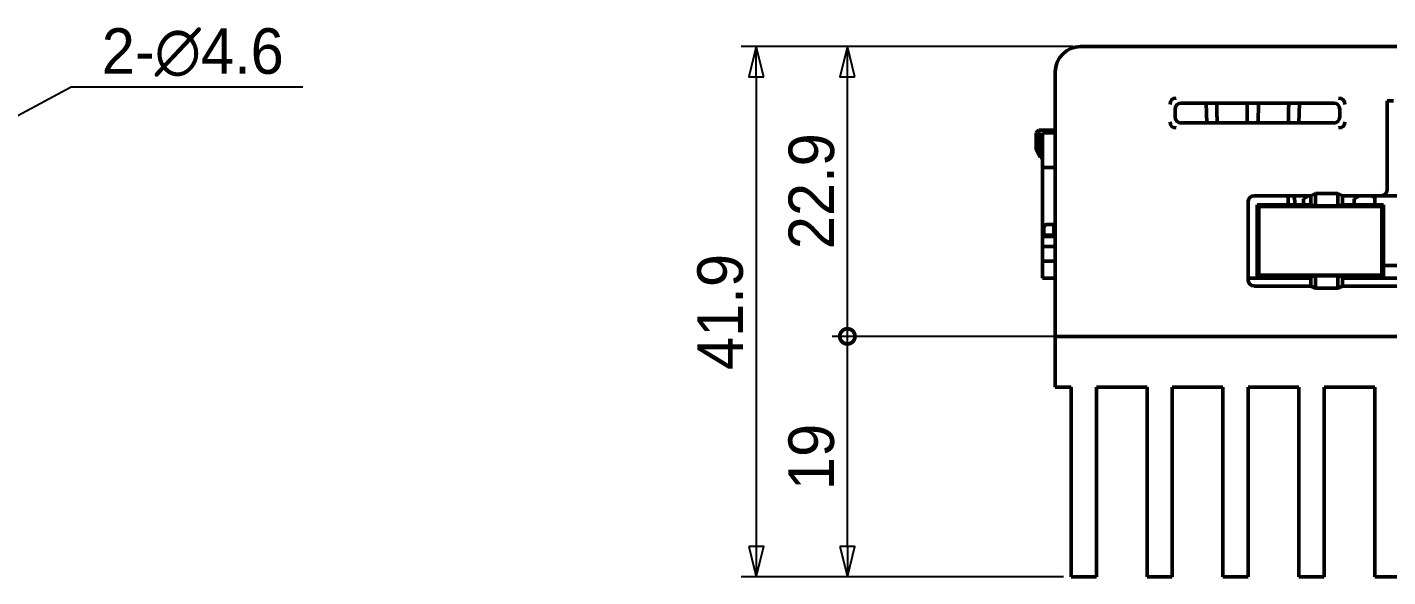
# Model space of a CAD drawing. Header units: millimetres. Extents: x 16 to 1137, y -51 to 344.
# Drawn here: x 229.4 to 336.9, y 129.2 to 172.6 of the extents above; entities that cross this region are included whole.
import ezdxf

# ---------------------------------------------------------------- set-up
doc = ezdxf.new("R2010")
doc.units = ezdxf.units.MM
doc.header["$LTSCALE"] = 1.2
doc.layers.get('0').update_dxf_attribs({"lineweight": 25})
doc.layers.add('외형선(ISO)', color=7, linetype='Continuous', lineweight=50)
doc.layers.add('치수(ISO)', color=1, linetype='Continuous', lineweight=25, true_color=0xff0000)
doc.styles.add('레이블 문자 (JIS)', font='')
doc.styles.get('레이블 문자 (JIS)').set_extended_font_data('Gulim')
doc.dimstyles.new('복사 대상기본값 (JIS)', dxfattribs={"dimscale": 1.2, "dimtxt": 3, "dimasz": 2, "dimexe": 1, "dimexo": 0.5, "dimgap": 0.8, "dimtad": 1, "dimdsep": 46, "dimtxsty": '레이블 문자 (JIS)', "dimblk": 'Filled-1', "dimcen": 0.09, "dimdle": 10, "dimclrd": 256, "dimclre": 256, "dimclrt": 256, "dimazin": 2, "dimtfac": 0.666667, "dimtmove": 0, "dimatfit": 3, "dimldrblk": 'OPEN', "dimfxl": 1, "dimtolj": 1, "dimtzin": 0, "dimlwd": -1, "dimlwe": -1, "dimarcsym": 0})

# ---------------------------------------------------------------- blocks, each defined once
blk = doc.blocks.new('Filled-1')
at = {"color": 0}
for p, q in [((0, 0), (-1, 0.25)), ((-1, 0.25), (-1, -0.25)), ((-1, 0), (0, 0)), ((-1, -0.25), (0, 0))]:
    blk.add_line(p, q, dxfattribs=at)
at = {"color": 0, "flags": 128}
blk.add_lwpolyline([(-1, -0.25), (0, 0), (-1, 0.25), (-1, -0.25)], dxfattribs=at)
at = {"color": 0}
blk.add_solid([(-1, -0.25), (0, 0), (-1, 0.25), (-1, -0.25)], dxfattribs=at)
blk = doc.blocks.new('*D13')
at = {"layer": 'Defpoints', "color": 0}
for p in [(312.65, 171.07), (287.02, 129.17), (311.9, 129.17)]:
    blk.add_point(p, dxfattribs=at)
at = {"layer": '치수(ISO)', "color": 7}
for p, q in [((312.05, 171.07), (285.82, 171.07)), ((287.02, 168.67), (287.02, 131.57)), ((311.3, 129.17), (285.82, 129.17))]:
    blk.add_line(p, q, dxfattribs=at)
at = {"layer": '치수(ISO)', "color": 7, "linetype": 'ByBlock', "xscale": 2.4, "yscale": 2.4, "zscale": 2.4}
for p, rotation in [((287.02, 171.07), 90), ((287.02, 129.17), 270)]:
    blk.add_blockref('Filled-1', p, dxfattribs=dict(at, rotation=rotation))
at = {"layer": '치수(ISO)', "color": 7, "insert": (282.36, 150.1), "char_height": 3.6, "attachment_point": 2, "rotation": 90, "style": '레이블 문자 (JIS)'}
blk.add_mtext('\\A1;41.9', dxfattribs=at)
blk = doc.blocks.new('_Open')
at = {"color": 0, "linetype": 'ByBlock', "lineweight": -2}
for p, q in [((-1, 0.167), (0, 0)), ((-1, -0.167), (0, 0)), ((0, 0), (-1, 0))]:
    blk.add_line(p, q, dxfattribs=at)
blk = doc.blocks.new('_DotSmall')
at = {"color": 0, "linetype": 'ByBlock', "const_width": 0.5}
blk.add_lwpolyline([(-0.0625, 0, 1), (0.0625, 0, 1)], format="xyb", close=True, dxfattribs=at)
blk = doc.blocks.new('*D14')
at = {"layer": 'Defpoints', "color": 0}
for p in [(294.22, 171.07), (312.65, 171.07), (311.65, 148.17)]:
    blk.add_point(p, dxfattribs=at)
at = {"layer": '치수(ISO)', "color": 7}
for p, q in [((312.05, 171.07), (293.02, 171.07)), ((294.22, 148.17), (294.22, 168.67)), ((311.05, 148.17), (293.02, 148.17))]:
    blk.add_line(p, q, dxfattribs=at)
at = {"layer": '치수(ISO)', "color": 7, "linetype": 'ByBlock', "xscale": 2.4, "yscale": 2.4, "zscale": 2.4}
for name, p, rotation in [('Filled-1', (294.22, 171.07), 90), ('_DotSmall', (294.22, 148.17), 270)]:
    blk.add_blockref(name, p, dxfattribs=dict(at, rotation=rotation))
at = {"layer": '치수(ISO)', "color": 7, "insert": (289.57, 159.64), "char_height": 3.6, "attachment_point": 2, "rotation": 90, "style": '레이블 문자 (JIS)'}
blk.add_mtext('\\A1;22.9', dxfattribs=at)
blk = doc.blocks.new('*D16')
at = {"layer": 'Defpoints', "color": 0}
for p in [(294.22, 148.17), (311.65, 148.17), (311.9, 129.17)]:
    blk.add_point(p, dxfattribs=at)
at = {"layer": '치수(ISO)', "color": 7}
for p, q in [((311.05, 148.17), (293.02, 148.17)), ((294.22, 131.57), (294.22, 148.17)), ((311.3, 129.17), (293.02, 129.17))]:
    blk.add_line(p, q, dxfattribs=at)
at = {"layer": '치수(ISO)', "color": 7, "linetype": 'ByBlock', "xscale": 2.4, "yscale": 2.4, "zscale": 2.4}
for name, p, rotation in [('_DotSmall', (294.22, 148.17), 90), ('Filled-1', (294.22, 129.17), 270)]:
    blk.add_blockref(name, p, dxfattribs=dict(at, rotation=rotation))
at = {"layer": '치수(ISO)', "color": 7, "insert": (289.56, 138.64), "char_height": 3.6, "attachment_point": 2, "rotation": 90, "style": '레이블 문자 (JIS)'}
blk.add_mtext('\\A1;19', dxfattribs=at)
blk = doc.blocks.new('*D23')
at = {"layer": 'Defpoints', "color": 0}
for p in [(219.56, 160.75), (215.51, 158.58)]:
    blk.add_point(p, dxfattribs=at)
at = {"layer": '치수(ISO)', "color": 7}
for p, q in [((221.68, 161.89), (232.84, 167.87)), ((251.19, 167.87), (232.84, 167.87)), ((215.51, 158.58), (219.56, 160.75)), ((213.39, 157.45), (211.28, 156.31))]:
    blk.add_line(p, q, dxfattribs=at)
blk.add_arc((217.53, 159.67), 2.3, 357.939, 75.0106, dxfattribs=at)
at = {"layer": '치수(ISO)', "color": 7, "linetype": 'ByBlock', "xscale": 2.4, "yscale": 2.4, "zscale": 2.4}
for p, rotation in [((219.56, 160.75), 208.1823559493659), ((215.51, 158.58), 28.1823559493659)]:
    blk.add_blockref('Filled-1', p, dxfattribs=dict(at, rotation=rotation))
at = {"layer": '치수(ISO)', "color": 7, "insert": (242.49, 172.52), "char_height": 3.6, "attachment_point": 2, "style": '레이블 문자 (JIS)'}
blk.add_mtext('\\A1;\\fGulim|b0|i0;2-∅4.6', dxfattribs=at)

msp = doc.modelspace()

# ---------------------------------------------------------------- linework, layer by layer
at = {"layer": '외형선(ISO)', "color": 7}
for p, q in [((394.146, 171.067), (312.646, 171.067)), ((310.646, 169.067), (310.646, 148.167)), ((336.878, 166.784), (337.371, 166.784)), ((336.878, 166.291), (336.878, 166.784)), ((320.112, 166.118), (320.112, 165.516)), ((332.647, 166.601), (320.595, 166.601)), ((322.562, 166.601), (322.617, 165.033)), ((325.807, 166.601), (325.821, 165.033)), ((326.704, 166.601), (326.69, 165.033)), ((329.949, 166.601), (329.894, 165.033)), ((333.13, 165.516), (333.13, 166.118)), ((336.878, 166.291), (336.878, 159.776)), ((320.595, 165.033), (332.647, 165.033)), ((309.146, 164.267), (309.346, 164.467)), ((309.146, 164.267), (309.146, 162.917)), ((310.646, 164.467), (309.346, 164.467)), ((309.346, 164.467), (309.346, 162.517)), ((310.646, 164.267), (309.646, 164.267)), ((309.646, 164.267), (309.646, 161.517)), ((309.146, 162.917), (309.346, 162.517)), ((309.346, 162.517), (309.446, 162.317)), ((309.446, 162.317), (309.646, 162.317)), ((309.646, 161.517), (309.646, 156.067)), ((309.646, 161.517), (310.346, 161.517)), ((330.846, 159.284), (326.371, 159.284)), ((329.057, 158.567), (329.063, 159.284)), ((330.257, 159.044), (330.673, 159.284)), ((330.846, 159.284), (331.209, 159.46)), ((330.846, 158.567), (330.846, 159.284)), ((331.209, 159.46), (332.982, 159.46)), ((331.209, 158.479), (331.209, 159.46)), ((333.345, 159.284), (332.982, 159.46)), ((332.982, 159.46), (332.982, 158.479)), ((336.386, 159.284), (333.345, 159.284)), ((333.345, 159.284), (333.345, 158.567)), ((334.257, 159.044), (334.673, 159.284)), ((335.618, 159.284), (335.896, 159.124)), ((339.517, 159.267), (335.896, 159.267)), ((335.896, 158.567), (335.896, 159.267)), ((336.396, 160.099), (336.396, 160.099)), ((336.396, 159.284), (336.396, 159.267)), ((325.878, 158.791), (325.878, 152.642)), ((326.596, 152.867), (326.596, 158.567)), ((326.596, 158.567), (330.846, 158.567)), ((326.596, 158.567), (326.727, 158.435)), ((326.727, 158.435), (336.464, 158.435)), ((326.727, 152.998), (326.727, 158.435)), ((329.581, 158.712), (329.581, 158.567)), ((330.257, 158.567), (330.257, 159.044)), ((331.209, 158.479), (330.846, 158.567)), ((332.982, 158.479), (331.209, 158.479)), ((333.345, 158.567), (332.982, 158.479)), ((333.345, 158.567), (336.596, 158.567)), ((334.257, 158.567), (334.257, 159.044)), ((336.596, 158.567), (336.464, 158.435)), ((336.464, 158.435), (336.464, 152.998)), ((336.596, 158.567), (336.596, 152.867)), ((309.996, 157.017), (310.546, 157.017)), ((310.546, 157.017), (310.646, 157.017)), ((310.546, 157.017), (310.546, 156.167)), ((309.646, 155.267), (309.646, 156.067)), ((309.646, 156.067), (310.646, 156.067)), ((309.746, 156.767), (309.746, 156.167)), ((310.546, 156.167), (309.746, 156.167)), ((310.646, 156.167), (310.546, 156.167)), ((309.646, 155.267), (309.646, 154.117)), ((309.646, 155.267), (310.646, 155.267)), ((310.346, 154.117), (309.646, 154.117)), ((309.646, 154.117), (309.646, 152.767)), ((339.313, 153.767), (336.596, 153.767)), ((309.646, 152.767), (310.646, 152.767)), ((325.878, 152.767), (330.846, 152.767)), ((326.727, 152.998), (326.596, 152.867)), ((330.846, 152.867), (326.596, 152.867)), ((336.464, 152.998), (326.727, 152.998)), ((329.007, 152.767), (329.007, 152.867)), ((329.581, 152.867), (329.581, 152.767)), ((330.846, 152.867), (331.209, 152.954)), ((330.846, 152.149), (330.846, 152.867)), ((331.209, 152.954), (332.982, 152.954)), ((331.209, 151.974), (331.209, 152.954)), ((332.982, 152.954), (333.345, 152.867)), ((332.982, 152.954), (332.982, 151.974)), ((336.596, 152.867), (333.345, 152.867)), ((333.345, 152.867), (333.345, 152.149)), ((333.345, 152.767), (341.113, 152.767)), ((336.596, 152.867), (336.464, 152.998)), ((326.371, 152.149), (330.846, 152.149)), ((330.846, 152.149), (331.209, 151.974)), ((332.982, 151.974), (331.209, 151.974)), ((333.345, 152.149), (332.982, 151.974)), ((333.345, 152.149), (337.673, 152.149)), ((310.646, 148.167), (311.646, 148.167)), ((310.646, 148.167), (310.646, 144.167)), ((311.646, 148.167), (393.146, 148.167)), ((311.646, 144.167), (310.646, 144.167)), ((311.896, 144.167), (311.646, 144.167)), ((311.896, 144.167), (311.896, 129.167)), ((317.896, 144.167), (313.896, 144.167)), ((313.896, 129.167), (313.896, 144.167)), ((317.896, 144.167), (317.896, 129.167)), ((323.896, 144.167), (319.896, 144.167)), ((319.896, 129.167), (319.896, 144.167)), ((323.896, 144.167), (323.896, 129.167)), ((329.896, 144.167), (325.896, 144.167)), ((325.896, 129.167), (325.896, 144.167)), ((329.896, 144.167), (329.896, 129.167)), ((335.896, 144.167), (331.896, 144.167)), ((331.896, 129.167), (331.896, 144.167)), ((335.896, 144.167), (335.896, 129.167)), ((311.896, 129.167), (313.896, 129.167)), ((317.896, 129.167), (319.896, 129.167)), ((323.896, 129.167), (325.896, 129.167)), ((329.896, 129.167), (331.896, 129.167)), ((335.896, 129.167), (337.896, 129.167))]:
    msp.add_line(p, q, dxfattribs=at)
for centre, radius, start, end in [((312.646, 169.067), 2, 90, 180), ((310.346, 160.717), 0.8, 67.97569, 90), ((327.491, 158.712), 2.09, 0, 15.88896), ((309.996, 156.767), 0.25, 90, 180), ((310.346, 154.917), 0.8, 270, 292.02431)]:
    msp.add_arc(centre, radius, start, end, dxfattribs=at)
for centre, major_axis, ratio, start_param, end_param in [((320.293, 166.419), (-0.449, 0.449), 0.7876482, 5.5313059, 7.0350647), ((332.948, 166.419), (0.449, 0.449), 0.7876482, 5.5313059, 7.0350647), ((320.629, 166.083), (-0.378, 0.378), 0.9351131, 5.5313059, 7.0350647), ((322.368, 166.083), (0.442, 0.325), 0.9112507, 0.6035422, 0.8912669), ((332.612, 166.083), (0.378, 0.378), 0.9351131, 5.5313059, 7.0350647), ((320.293, 165.214), (-0.449, -0.449), 0.7876482, 5.5313059, 7.0350647), ((320.629, 165.55), (-0.378, -0.378), 0.9351131, 5.5313059, 7.0350647), ((322.368, 165.55), (0.442, -0.325), 0.9112507, 5.3919185, 5.7885044), ((332.612, 165.55), (-0.378, 0.378), 0.9351131, 2.3897132, 3.8934721), ((332.948, 165.214), (-0.449, 0.449), 0.7876482, 2.3897132, 3.8934721), ((326.386, 158.776), (0.364, -0.364), 0.9702875, 2.3712736, 3.9119117), ((336.371, 159.792), (0.364, -0.364), 0.9702875, 5.5128663, 7.0535043), ((326.386, 152.657), (0.364, 0.364), 0.9702875, 2.3712736, 3.9119117)]:
    msp.add_ellipse(centre, major_axis=major_axis, ratio=ratio, start_param=start_param, end_param=end_param, dxfattribs=at)
for points in [[(323.419, 166.601), (323.423, 166.078), (323.427, 165.555), (323.431, 165.033)], [(329.08, 165.033), (329.084, 165.555), (329.088, 166.078), (329.092, 166.601)]]:
    msp.add_open_spline(points, degree=3, dxfattribs=at)

# ---------------------------------------------------------------- dimensions: what is measured, and where the dimension line sits
at = {"layer": '치수(ISO)', "color": 7}
dim = msp.add_diameter_dim_2p(p1=(215.507, 158.58), p2=(219.562, 160.753), text='\\fGulim|b0|i0;2-<>', dimstyle='복사 대상기본값 (JIS)', override={"dimgap": 0.8, "dimtih": 1, "dimtoh": 1, "dimdec": 2, "dimlfac": 1, "dimclrd": 7, "dimclre": 7, "dimclrt": 7, "dimtol": 0, "dimlim": 0, "dimtp": 0, "dimtm": 0, "dimtdec": 2, "dimatfit": 2}, dxfattribs=at)
dim.commit()
dim.dimension.update_dxf_attribs({"geometry": '*D23', "text_midpoint": (242.493, 167.867), "dimtype": 163})
for base, p1, p2, override, picture, middle in [((287.021, 129.167), (312.646, 171.067), (311.896, 129.167), {"dimgap": 0.8, "dimdec": 2, "dimclrd": 7, "dimclre": 7, "dimclrt": 7, "dimtol": 0, "dimlim": 0, "dimtp": 0, "dimtm": 0, "dimtdec": 2, "dimtofl": 0, "dimatfit": 1}, '*D13', (287.021, 150.105)), ((294.221, 171.067), (311.646, 148.167), (312.646, 171.067), {"dimgap": 0.8, "dimdec": 2, "dimblk1": 'DotSmall', "dimblk2": 'Filled-1', "dimsah": 1, "dimdle": 0, "dimclrd": 7, "dimclre": 7, "dimclrt": 7, "dimtol": 0, "dimlim": 0, "dimtp": 0, "dimtm": 0, "dimtdec": 2, "dimtofl": 0, "dimatfit": 1}, '*D14', (294.221, 159.641)), ((294.221, 148.167), (311.896, 129.167), (311.646, 148.167), {"dimgap": 0.8, "dimdec": 2, "dimblk1": 'Filled-1', "dimblk2": 'DotSmall', "dimsah": 1, "dimdle": 0, "dimclrd": 7, "dimclre": 7, "dimclrt": 7, "dimtol": 0, "dimlim": 0, "dimtp": 0, "dimtm": 0, "dimtdec": 2, "dimtofl": 0, "dimatfit": 1}, '*D16', (294.221, 138.643))]:
    dim = msp.add_linear_dim(base=base, p1=p1, p2=p2, angle=90, dimstyle='복사 대상기본값 (JIS)', override=override, dxfattribs=at)
    dim.commit()
    dim.dimension.update_dxf_attribs({"geometry": picture, "text_midpoint": middle, "dimtype": 160})

doc.saveas('drawing.dxf')
